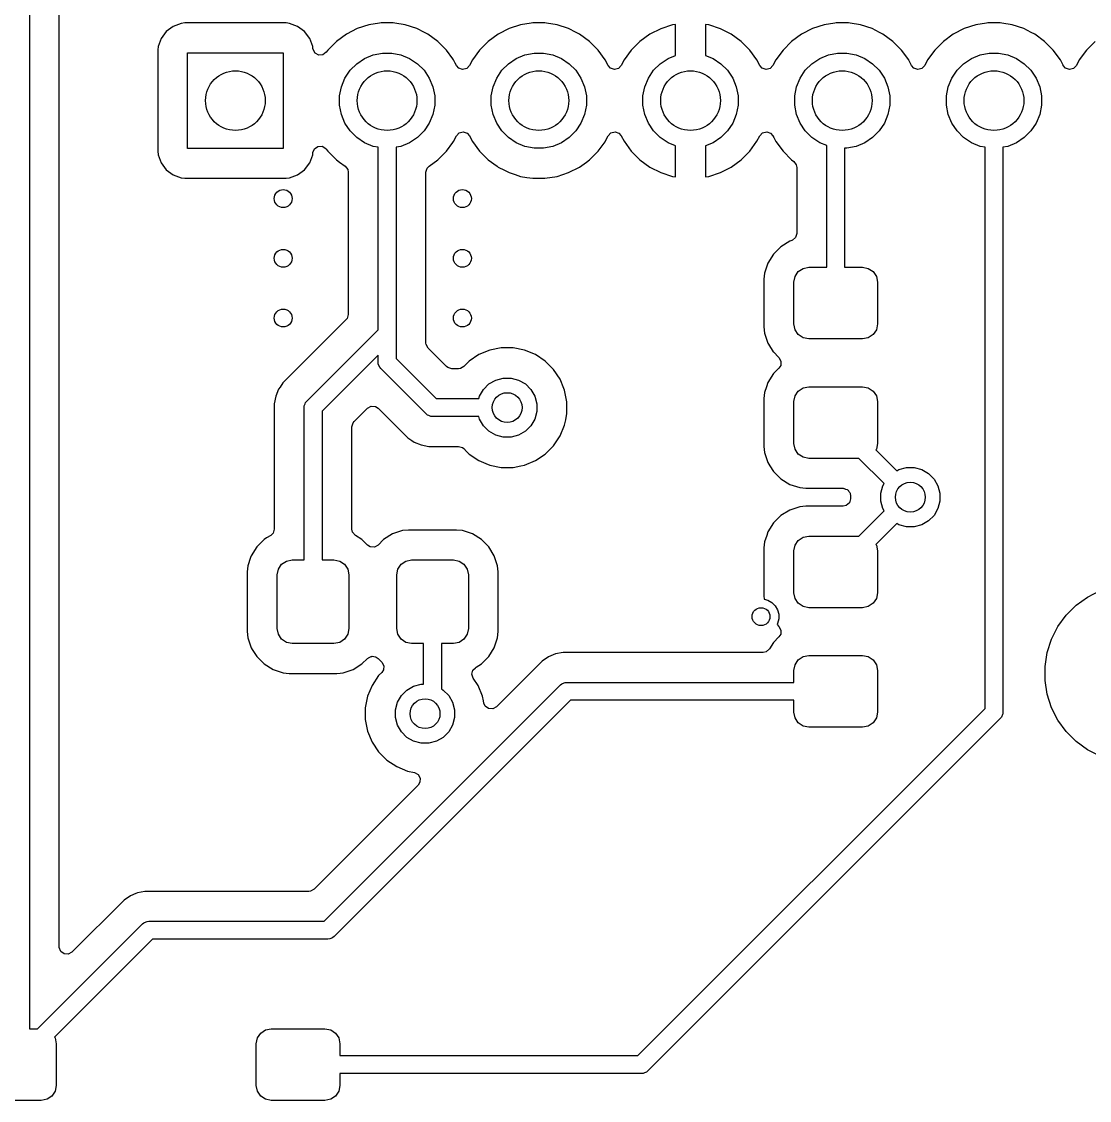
# Model space of a CAD drawing. Extents: x 103 to 241, y -131 to -73.
# Drawn here: x 187.62 to 205.5, y -111.6 to -93.54 of the extents above; entities that cross this region are included whole.
import ezdxf

# ---------------------------------------------------------------- set-up
doc = ezdxf.new("R2010")
doc.units = 0
doc.layers.add('BLACK', color=7, linetype='CONTINUOUS')

msp = doc.modelspace()

# ---------------------------------------------------------------- linework, layer by layer
at = {"layer": 'BLACK', "linetype": 'CONTINUOUS'}
for p, q in [((187.75, -88.103554), (187.75, -110.4)), ((188.2505, -109.030191), (188.2505, -92.662719)), ((190.292518, -93.565909), (190.157673, -93.616203)), ((190.352125, -93.559502), (190.292518, -93.565909)), ((190.352131, -93.559501), (190.352125, -93.559502)), ((192.047866, -93.559501), (190.352131, -93.559501)), ((192.047875, -93.559501), (192.047866, -93.559501)), ((192.047883, -93.559501), (192.047875, -93.559501)), ((192.047885, -93.559502), (192.047883, -93.559501)), ((192.107485, -93.565909), (192.047885, -93.559502)), ((192.24233, -93.616203), (192.107484, -93.565909)), ((192.107484, -93.565909), (192.107485, -93.565909)), ((193.613331, -93.563352), (193.435467, -93.591523)), ((193.63765, -93.559501), (193.613331, -93.563352)), ((193.842354, -93.559501), (193.63765, -93.559501)), ((193.869997, -93.563879), (193.842354, -93.559501)), ((194.044536, -93.591523), (193.869997, -93.563879)), ((196.15333, -93.563347), (195.975466, -93.591518)), ((196.177649, -93.559496), (196.15333, -93.563347)), ((196.382353, -93.559496), (196.177649, -93.559496)), ((196.409996, -93.563874), (196.382353, -93.559496)), ((196.584535, -93.591518), (196.409996, -93.563874)), ((201.233331, -93.563353), (201.055467, -93.591524)), ((201.25765, -93.559502), (201.233331, -93.563353)), ((201.462354, -93.559502), (201.25765, -93.559502)), ((201.489997, -93.56388), (201.462354, -93.559502)), ((201.664536, -93.591524), (201.489997, -93.56388)), ((203.773332, -93.563347), (203.595468, -93.591518)), ((203.797651, -93.559496), (203.773332, -93.563347)), ((204.002355, -93.559496), (203.797651, -93.559496)), ((204.029998, -93.563874), (204.002355, -93.559496)), ((204.204537, -93.591518), (204.029998, -93.563874)), ((190.042454, -93.702456), (189.956208, -93.817665)), ((190.042457, -93.702453), (190.042454, -93.702456)), ((190.157666, -93.616207), (190.042457, -93.702453)), ((190.157673, -93.616203), (190.157666, -93.616207)), ((192.242337, -93.616207), (192.24233, -93.616203)), ((192.357546, -93.702453), (192.242337, -93.616207)), ((192.357549, -93.702456), (192.357546, -93.702453)), ((192.443795, -93.817665), (192.357549, -93.702456)), ((193.058388, -93.747716), (192.892788, -93.868029)), ((193.240778, -93.654782), (193.058388, -93.747716)), ((193.435467, -93.591523), (193.240778, -93.654782)), ((194.239225, -93.654782), (194.044536, -93.591523)), ((194.364655, -93.718692), (194.239225, -93.654782)), ((194.421612, -93.747714), (194.364655, -93.718692)), ((194.421614, -93.747715), (194.421612, -93.747714)), ((194.421615, -93.747716), (194.421614, -93.747715)), ((194.587215, -93.868029), (194.421615, -93.747716)), ((195.598387, -93.747711), (195.432787, -93.868024)), ((195.780777, -93.654777), (195.598387, -93.747711)), ((195.975466, -93.591518), (195.780777, -93.654777)), ((196.779224, -93.654777), (196.584535, -93.591518)), ((196.904654, -93.718687), (196.779224, -93.654777)), ((196.961611, -93.747709), (196.904654, -93.718687)), ((196.961613, -93.74771), (196.961611, -93.747709)), ((196.961614, -93.747711), (196.961613, -93.74771)), ((197.127214, -93.868024), (196.961614, -93.747711)), ((198.138652, -93.748141), (197.973107, -93.868418)), ((198.320972, -93.655245), (198.138652, -93.748141)), ((198.515588, -93.59201), (198.320972, -93.655245)), ((198.570002, -93.583391), (198.515588, -93.59201)), ((198.570002, -94.10181), (198.570002, -93.583391)), ((199.124415, -93.59201), (199.070002, -93.583391)), ((199.070002, -93.583391), (199.070002, -94.10181)), ((199.319031, -93.655245), (199.124415, -93.59201)), ((199.501351, -93.748141), (199.319031, -93.655245)), ((199.666897, -93.868418), (199.501351, -93.748141)), ((200.678388, -93.747717), (200.512788, -93.86803)), ((200.860778, -93.654783), (200.678388, -93.747717)), ((201.055467, -93.591524), (200.860778, -93.654783)), ((201.859225, -93.654783), (201.664536, -93.591524)), ((201.984655, -93.718693), (201.859225, -93.654783)), ((202.041612, -93.747715), (201.984655, -93.718693)), ((202.041614, -93.747716), (202.041612, -93.747715)), ((202.041615, -93.747717), (202.041614, -93.747716)), ((202.207215, -93.86803), (202.041615, -93.747717)), ((203.218389, -93.747711), (203.052789, -93.868024)), ((203.400779, -93.654777), (203.218389, -93.747711)), ((203.595468, -93.591518), (203.400779, -93.654777)), ((204.399226, -93.654777), (204.204537, -93.591518)), ((204.524656, -93.718687), (204.399226, -93.654777)), ((204.581613, -93.747709), (204.524656, -93.718687)), ((204.581615, -93.74771), (204.581613, -93.747709)), ((204.581616, -93.747711), (204.581615, -93.74771)), ((204.747216, -93.868024), (204.581616, -93.747711)), ((189.956204, -93.817672), (189.90591, -93.952518)), ((189.956208, -93.817665), (189.956204, -93.817672)), ((192.443797, -93.817669), (192.443795, -93.817665)), ((192.443798, -93.81767), (192.443797, -93.817669)), ((192.494093, -93.952518), (192.443798, -93.81767)), ((192.892788, -93.868029), (192.748034, -94.012783)), ((194.731973, -94.012787), (194.587215, -93.868029)), ((195.432787, -93.868024), (195.288029, -94.012782)), ((197.271972, -94.012782), (197.127214, -93.868024)), ((197.973106, -93.868418), (197.828419, -94.013105)), ((197.973107, -93.868418), (197.973106, -93.868418)), ((199.811584, -94.013105), (199.666897, -93.868418)), ((200.512788, -93.86803), (200.36803, -94.012788)), ((202.351973, -94.012788), (202.207215, -93.86803)), ((203.052789, -93.868024), (202.908031, -94.012782)), ((204.891974, -94.012782), (204.747216, -93.868024)), ((205.592788, -93.868029), (205.44803, -94.012787)), ((189.899503, -94.012117), (189.899502, -94.012136)), ((189.899502, -94.012136), (189.899502, -95.707871)), ((189.90591, -93.952518), (189.899503, -94.012117)), ((190.400002, -95.660001), (190.400002, -94.060001)), ((190.400002, -94.060001), (192.000002, -94.060001)), ((192.000002, -94.060001), (192.000002, -95.660001)), ((192.497642, -93.985534), (192.494093, -93.952518)), ((192.498062, -93.989439), (192.497642, -93.985534)), ((192.500574, -94.00427), (192.498062, -93.989439)), ((192.534931, -94.065109), (192.500574, -94.00427)), ((192.596726, -94.097715), (192.534931, -94.065109)), ((192.66634, -94.091736), (192.596726, -94.097715)), ((192.72167, -94.049071), (192.66634, -94.091736)), ((192.748034, -94.012783), (192.72167, -94.049071)), ((193.362885, -94.154464), (193.507774, -94.094449)), ((193.507774, -94.094449), (193.661588, -94.063853)), ((193.661588, -94.063853), (193.818416, -94.063853)), ((193.818416, -94.063853), (193.97223, -94.094449)), ((193.97223, -94.094449), (194.117119, -94.154464)), ((194.838927, -94.16), (194.731973, -94.012787)), ((195.288029, -94.012782), (195.167713, -94.178385)), ((195.902884, -94.154459), (196.047773, -94.094444)), ((196.047773, -94.094444), (196.201587, -94.063848)), ((196.201587, -94.063848), (196.358415, -94.063848)), ((196.358415, -94.063848), (196.512229, -94.094444)), ((196.512229, -94.094444), (196.657118, -94.154459)), ((197.392287, -94.178384), (197.271972, -94.012782)), ((197.828419, -94.013106), (197.70814, -94.178654)), ((197.828419, -94.013105), (197.828419, -94.013106)), ((198.442885, -94.154464), (198.570002, -94.10181)), ((199.070002, -94.10181), (199.197119, -94.154464)), ((199.811584, -94.013106), (199.811584, -94.013105)), ((199.931861, -94.178651), (199.811584, -94.013106)), ((200.36803, -94.012788), (200.247717, -94.178388)), ((200.982885, -94.154465), (201.127774, -94.09445)), ((201.127774, -94.09445), (201.281588, -94.063854)), ((201.281588, -94.063854), (201.438416, -94.063854)), ((201.438416, -94.063854), (201.59223, -94.09445)), ((201.59223, -94.09445), (201.737119, -94.154465)), ((202.472288, -94.17839), (202.351973, -94.012788)), ((202.908031, -94.012782), (202.787716, -94.178384)), ((203.522886, -94.154459), (203.667775, -94.094444)), ((203.667775, -94.094444), (203.821589, -94.063848)), ((203.821589, -94.063848), (203.978417, -94.063848)), ((203.978417, -94.063848), (204.132231, -94.094444)), ((204.132231, -94.094444), (204.27712, -94.154459)), ((205.012287, -94.178381), (204.891974, -94.012782)), ((205.44803, -94.012787), (205.327715, -94.178389)), ((193.121594, -94.352486), (193.232487, -94.241593)), ((193.232487, -94.241593), (193.362885, -94.154464)), ((194.117119, -94.154464), (194.247517, -94.241593)), ((194.247517, -94.241593), (194.35841, -94.352486)), ((194.852289, -94.178391), (194.838927, -94.16)), ((194.879212, -94.231231), (194.852289, -94.178391)), ((194.899515, -94.271077), (194.879212, -94.231231)), ((194.938554, -94.31613), (194.899515, -94.271077)), ((195.120484, -94.271077), (195.07251, -94.321873)), ((195.167712, -94.178387), (195.120484, -94.271077)), ((195.167713, -94.178385), (195.167712, -94.178387)), ((195.661593, -94.352481), (195.772486, -94.241588)), ((195.772486, -94.241588), (195.902884, -94.154459)), ((196.657118, -94.154459), (196.787516, -94.241588)), ((196.787516, -94.241588), (196.898409, -94.352481)), ((197.392288, -94.178386), (197.392287, -94.178384)), ((197.439519, -94.271083), (197.392288, -94.178386)), ((197.439797, -94.271628), (197.439519, -94.271083)), ((197.478836, -94.316682), (197.439797, -94.271628)), ((197.660766, -94.27163), (197.612792, -94.322425)), ((197.70814, -94.178654), (197.660766, -94.27163)), ((198.201594, -94.352486), (198.312487, -94.241593)), ((198.312487, -94.241593), (198.442885, -94.154464)), ((199.197119, -94.154464), (199.327517, -94.241593)), ((199.327517, -94.241593), (199.43841, -94.352486)), ((199.979237, -94.271631), (199.931861, -94.178651)), ((200.018276, -94.316684), (199.979237, -94.271631)), ((200.200207, -94.271631), (200.152232, -94.322427)), ((200.247717, -94.178388), (200.200207, -94.271631)), ((200.741594, -94.352487), (200.852487, -94.241594)), ((200.852487, -94.241594), (200.982885, -94.154465)), ((201.737119, -94.154465), (201.867517, -94.241594)), ((201.867517, -94.241594), (201.97841, -94.352487)), ((202.474172, -94.182088), (202.472288, -94.17839)), ((202.519514, -94.271078), (202.474172, -94.182088)), ((202.519515, -94.271079), (202.519514, -94.271078)), ((202.558554, -94.316133), (202.519515, -94.271079)), ((202.740484, -94.271081), (202.692509, -94.321876)), ((202.787716, -94.178384), (202.740484, -94.271081)), ((203.281595, -94.352481), (203.392488, -94.241588)), ((203.392488, -94.241588), (203.522886, -94.154459)), ((204.27712, -94.154459), (204.407518, -94.241588)), ((204.407518, -94.241588), (204.518411, -94.352481)), ((205.012288, -94.178383), (205.012287, -94.178381)), ((205.01229, -94.178386), (205.012288, -94.178383)), ((205.05742, -94.26696), (205.01229, -94.178386)), ((205.059518, -94.271077), (205.05742, -94.26696)), ((205.098556, -94.31613), (205.059518, -94.271077)), ((205.280487, -94.271078), (205.232512, -94.321873)), ((205.327715, -94.178389), (205.280487, -94.271078)), ((193.034465, -94.482884), (193.121594, -94.352486)), ((194.35841, -94.352486), (194.445539, -94.482884)), ((195.004689, -94.338668), (194.938554, -94.31613)), ((195.07251, -94.321873), (195.004689, -94.338668)), ((195.574464, -94.482879), (195.661593, -94.352481)), ((196.898409, -94.352481), (196.985538, -94.482879)), ((197.54497, -94.33922), (197.478836, -94.316682)), ((197.612792, -94.322425), (197.54497, -94.33922)), ((198.114465, -94.482884), (198.201594, -94.352486)), ((199.43841, -94.352486), (199.525539, -94.482884)), ((200.084411, -94.339222), (200.018276, -94.316684)), ((200.152232, -94.322427), (200.084411, -94.339222)), ((200.654465, -94.482885), (200.741594, -94.352487)), ((201.97841, -94.352487), (202.065539, -94.482885)), ((202.624688, -94.338671), (202.558554, -94.316133)), ((202.692509, -94.321876), (202.624688, -94.338671)), ((203.194466, -94.482879), (203.281595, -94.352481)), ((204.518411, -94.352481), (204.60554, -94.482879)), ((205.164691, -94.338668), (205.098556, -94.31613)), ((205.232512, -94.321873), (205.164691, -94.338668)), ((192.943854, -94.781587), (192.97445, -94.627773)), ((192.97445, -94.627773), (193.034465, -94.482884)), ((194.445539, -94.482884), (194.505554, -94.627773)), ((194.505554, -94.627773), (194.53615, -94.781587)), ((195.483853, -94.781582), (195.514449, -94.627768)), ((195.514449, -94.627768), (195.574464, -94.482879)), ((196.985538, -94.482879), (197.045553, -94.627768)), ((197.045553, -94.627768), (197.076149, -94.781582)), ((198.023854, -94.781587), (198.05445, -94.627773)), ((198.05445, -94.627773), (198.114465, -94.482884)), ((199.525539, -94.482884), (199.585554, -94.627773)), ((199.585554, -94.627773), (199.61615, -94.781587)), ((200.563854, -94.781588), (200.59445, -94.627774)), ((200.59445, -94.627774), (200.654465, -94.482885)), ((202.065539, -94.482885), (202.125554, -94.627774)), ((202.125554, -94.627774), (202.15615, -94.781588)), ((203.103855, -94.781582), (203.134451, -94.627768)), ((203.134451, -94.627768), (203.194466, -94.482879)), ((204.60554, -94.482879), (204.665555, -94.627768)), ((204.665555, -94.627768), (204.696151, -94.781582)), ((192.943854, -94.938415), (192.943854, -94.781587)), ((194.53615, -94.781587), (194.53615, -94.938415)), ((195.483853, -94.93841), (195.483853, -94.781582)), ((197.076149, -94.781582), (197.076149, -94.93841)), ((198.023854, -94.938415), (198.023854, -94.781587)), ((199.61615, -94.781587), (199.61615, -94.938415)), ((200.563854, -94.938416), (200.563854, -94.781588)), ((202.15615, -94.781588), (202.15615, -94.938416)), ((203.103855, -94.93841), (203.103855, -94.781582)), ((204.696151, -94.781582), (204.696151, -94.93841)), ((192.97445, -95.092229), (192.943854, -94.938415)), ((194.53615, -94.938415), (194.505554, -95.092229)), ((195.514449, -95.092224), (195.483853, -94.93841)), ((197.076149, -94.93841), (197.045553, -95.092224)), ((198.05445, -95.092229), (198.023854, -94.938415)), ((199.61615, -94.938415), (199.585554, -95.092229)), ((200.59445, -95.09223), (200.563854, -94.938416)), ((202.15615, -94.938416), (202.125554, -95.09223)), ((203.134451, -95.092224), (203.103855, -94.93841)), ((204.696151, -94.93841), (204.665555, -95.092224)), ((193.034465, -95.237118), (192.97445, -95.092229)), ((194.505554, -95.092229), (194.445539, -95.237118)), ((195.574464, -95.237113), (195.514449, -95.092224)), ((197.045553, -95.092224), (196.985538, -95.237113)), ((198.114465, -95.237118), (198.05445, -95.092229)), ((199.585554, -95.092229), (199.525539, -95.237118)), ((200.654465, -95.237119), (200.59445, -95.09223)), ((202.125554, -95.09223), (202.065539, -95.237119)), ((203.194466, -95.237113), (203.134451, -95.092224)), ((204.665555, -95.092224), (204.60554, -95.237113)), ((193.121594, -95.367516), (193.034465, -95.237118)), ((193.232487, -95.478409), (193.121594, -95.367516)), ((194.35841, -95.367516), (194.247517, -95.478409)), ((194.445539, -95.237118), (194.35841, -95.367516)), ((195.661593, -95.367511), (195.574464, -95.237113)), ((195.772486, -95.478404), (195.661593, -95.367511)), ((196.898409, -95.367511), (196.787516, -95.478404)), ((196.985538, -95.237113), (196.898409, -95.367511)), ((198.201594, -95.367516), (198.114465, -95.237118)), ((198.312487, -95.478409), (198.201594, -95.367516)), ((199.43841, -95.367516), (199.327517, -95.478409)), ((199.525539, -95.237118), (199.43841, -95.367516)), ((200.741594, -95.367517), (200.654465, -95.237119)), ((200.852487, -95.47841), (200.741594, -95.367517)), ((201.97841, -95.367517), (201.867517, -95.47841)), ((202.065539, -95.237119), (201.97841, -95.367517)), ((203.281595, -95.367511), (203.194466, -95.237113)), ((203.392488, -95.478404), (203.281595, -95.367511)), ((204.518411, -95.367511), (204.407518, -95.478404)), ((204.60554, -95.237113), (204.518411, -95.367511)), ((193.362885, -95.565538), (193.232487, -95.478409)), ((194.247517, -95.478409), (194.117119, -95.565538)), ((194.839909, -95.558651), (194.852289, -95.541611)), ((194.852289, -95.541611), (194.899518, -95.448918)), ((194.899518, -95.448918), (194.947491, -95.398124)), ((194.947491, -95.398124), (195.015312, -95.381328)), ((195.015312, -95.381328), (195.081447, -95.403865)), ((195.081447, -95.403865), (195.120486, -95.448918)), ((195.120486, -95.448918), (195.167714, -95.541607)), ((195.167714, -95.541607), (195.288029, -95.707209)), ((195.902884, -95.565533), (195.772486, -95.478404)), ((196.787516, -95.478404), (196.657118, -95.565533)), ((197.271972, -95.707209), (197.388173, -95.54727)), ((197.388173, -95.54727), (197.392288, -95.541606)), ((197.392288, -95.541606), (197.439795, -95.448367)), ((197.439795, -95.448367), (197.487769, -95.397571)), ((197.487769, -95.397571), (197.55559, -95.380776)), ((197.55559, -95.380776), (197.621725, -95.403313)), ((197.621725, -95.403313), (197.660765, -95.448367)), ((197.660765, -95.448367), (197.708142, -95.54135)), ((197.708142, -95.54135), (197.828419, -95.706895)), ((198.442885, -95.565538), (198.312487, -95.478409)), ((199.327517, -95.478409), (199.197119, -95.565538)), ((199.811584, -95.706895), (199.931863, -95.541348)), ((199.931863, -95.541348), (199.979236, -95.448372)), ((199.979236, -95.448372), (200.02721, -95.397576)), ((200.02721, -95.397576), (200.09503, -95.38078)), ((200.09503, -95.38078), (200.161166, -95.403317)), ((200.161166, -95.403317), (200.200206, -95.448371)), ((200.200206, -95.448371), (200.215447, -95.478282)), ((200.215447, -95.478282), (200.247714, -95.541611)), ((200.247714, -95.541611), (200.247717, -95.541615)), ((200.247717, -95.541615), (200.36803, -95.707215)), ((200.982885, -95.565539), (200.852487, -95.47841)), ((201.867517, -95.47841), (201.737119, -95.565539)), ((203.522886, -95.565533), (203.392488, -95.478404)), ((204.407518, -95.478404), (204.27712, -95.565533)), ((189.899502, -95.707871), (189.899503, -95.707877)), ((189.899503, -95.707877), (189.90591, -95.767484)), ((192.000002, -95.660001), (190.400002, -95.660001)), ((192.494093, -95.767484), (192.498063, -95.730557)), ((192.498063, -95.730557), (192.524798, -95.666012)), ((192.524798, -95.666012), (192.58219, -95.626162)), ((192.58219, -95.626162), (192.652015, -95.623667)), ((192.652015, -95.623667), (192.712104, -95.659318)), ((192.712104, -95.659318), (192.721669, -95.67093)), ((192.721669, -95.67093), (192.748034, -95.707218)), ((192.748034, -95.707218), (192.892786, -95.85197)), ((193.507774, -95.625553), (193.362885, -95.565538)), ((193.590002, -95.641909), (193.507774, -95.625553)), ((193.590002, -98.697866), (193.590002, -95.641909)), ((193.97223, -95.625553), (193.890002, -95.641909)), ((193.890002, -95.641909), (193.890002, -98.759998)), ((194.117119, -95.565538), (193.97223, -95.625553)), ((194.587221, -95.851967), (194.731968, -95.70722)), ((194.731968, -95.70722), (194.731972, -95.707215)), ((194.731972, -95.707215), (194.731973, -95.707214)), ((194.731973, -95.707214), (194.839909, -95.558651)), ((195.288029, -95.707209), (195.432787, -95.851967)), ((196.047773, -95.625548), (195.902884, -95.565533)), ((196.201587, -95.656144), (196.047773, -95.625548)), ((196.358415, -95.656144), (196.201587, -95.656144)), ((196.512229, -95.625548), (196.358415, -95.656144)), ((196.657118, -95.565533), (196.512229, -95.625548)), ((197.12722, -95.851962), (197.271967, -95.707215)), ((197.271967, -95.707215), (197.271969, -95.707211)), ((197.271969, -95.707211), (197.271972, -95.707209)), ((197.828419, -95.706895), (197.828419, -95.706896)), ((197.828419, -95.706896), (197.973106, -95.851583)), ((198.570002, -95.618191), (198.442885, -95.565538)), ((198.570002, -96.136608), (198.570002, -95.618191)), ((199.197119, -95.565538), (199.070002, -95.618191)), ((199.070002, -95.618191), (199.070002, -96.136607)), ((199.666897, -95.851583), (199.811584, -95.706896)), ((199.811584, -95.706896), (199.811584, -95.706895)), ((200.36803, -95.707215), (200.512784, -95.851969)), ((201.1, -95.614049), (200.982885, -95.565539)), ((201.1, -97.65), (201.1, -95.614049)), ((201.438416, -95.65615), (201.4, -95.65615)), ((201.4, -95.65615), (201.4, -97.65)), ((201.59223, -95.625554), (201.438416, -95.65615)), ((201.737119, -95.565539), (201.59223, -95.625554)), ((203.667775, -95.625548), (203.522886, -95.565533)), ((203.750003, -95.641904), (203.667775, -95.625548)), ((203.750003, -105.037865), (203.750003, -95.641904)), ((204.132231, -95.625548), (204.050003, -95.641904)), ((204.050003, -95.641904), (204.050003, -105.099997)), ((204.27712, -95.565533), (204.132231, -95.625548)), ((189.90591, -95.767484), (189.956204, -95.902329)), ((189.956204, -95.902329), (189.956208, -95.902336)), ((189.956208, -95.902336), (190.042454, -96.017545)), ((192.357548, -96.017547), (192.443798, -95.902332)), ((192.443798, -95.902332), (192.494093, -95.767484)), ((192.892786, -95.85197), (192.943405, -95.888746)), ((192.943405, -95.888746), (193.038387, -95.957754)), ((194.441615, -95.957754), (194.587214, -95.851972)), ((194.587214, -95.851972), (194.587217, -95.85197)), ((194.587217, -95.851969), (194.587221, -95.851967)), ((194.587217, -95.85197), (194.587217, -95.851969)), ((195.432787, -95.851967), (195.580663, -95.959403)), ((196.961611, -95.972283), (197.076591, -95.888746)), ((197.076591, -95.888746), (197.127214, -95.851967)), ((197.127214, -95.851967), (197.127216, -95.851964)), ((197.127216, -95.851964), (197.12722, -95.851962)), ((197.973106, -95.851583), (198.138652, -95.97186)), ((199.501351, -95.97186), (199.666896, -95.851583)), ((199.666896, -95.851583), (199.666897, -95.851583)), ((200.512784, -95.851969), (200.51279, -95.851973)), ((200.51279, -95.851973), (200.548384, -95.877833)), ((200.548384, -95.877833), (200.59105, -95.933161)), ((190.042454, -96.017545), (190.042457, -96.017548)), ((190.042457, -96.017548), (190.157666, -96.103794)), ((192.242333, -96.103797), (192.357548, -96.017547)), ((193.038387, -95.957754), (193.081053, -96.013082)), ((193.081053, -96.013082), (193.089502, -96.058071)), ((193.089502, -96.058071), (193.089502, -98.439189)), ((194.390502, -96.058071), (194.410187, -95.991032)), ((194.390502, -98.919194), (194.390502, -96.058071)), ((194.410187, -95.991032), (194.441615, -95.957754)), ((195.580663, -95.959403), (195.598391, -95.972283)), ((195.598391, -95.972283), (195.705528, -96.026872)), ((195.705528, -96.026872), (195.780777, -96.065214)), ((195.780777, -96.065214), (195.780779, -96.065214)), ((195.780779, -96.065214), (195.780782, -96.065216)), ((195.780782, -96.065216), (195.885138, -96.099123)), ((196.584535, -96.128473), (196.77922, -96.065216)), ((196.77922, -96.065216), (196.961611, -95.972283)), ((198.138652, -95.97186), (198.32097, -96.064755)), ((198.32097, -96.064755), (198.51558, -96.127989)), ((199.124423, -96.127989), (199.319033, -96.064755)), ((199.319033, -96.064755), (199.501351, -95.97186)), ((200.59105, -95.933161), (200.5995, -95.978152)), ((200.5995, -95.978152), (200.5995, -97.086267)), ((190.157666, -96.103794), (190.157673, -96.103798)), ((190.157673, -96.103798), (190.292519, -96.154092)), ((190.292519, -96.154092), (190.292518, -96.154092)), ((190.292518, -96.154092), (190.299446, -96.154836)), ((190.299446, -96.154836), (190.352129, -96.160501)), ((190.352129, -96.160501), (192.047874, -96.1605)), ((192.047874, -96.1605), (192.107485, -96.154092)), ((192.107485, -96.154092), (192.242333, -96.103797)), ((195.885138, -96.099123), (195.975466, -96.128473)), ((195.975466, -96.128473), (196.076558, -96.144484)), ((196.076558, -96.144484), (196.177649, -96.160496)), ((196.177649, -96.160496), (196.17765, -96.160496)), ((196.17765, -96.160496), (196.382352, -96.160496)), ((196.382352, -96.160496), (196.382353, -96.160496)), ((196.382353, -96.160496), (196.584535, -96.128473)), ((198.51558, -96.127989), (198.570002, -96.136608)), ((199.070002, -96.136607), (199.124423, -96.127989)), ((200.579815, -97.153306), (200.527011, -97.199061)), ((200.5995, -97.086267), (200.579815, -97.153306)), ((200.331342, -97.307289), (200.207289, -97.431342)), ((200.480663, -97.215187), (200.331342, -97.307289)), ((200.480671, -97.215184), (200.480663, -97.215187)), ((200.514506, -97.203972), (200.480671, -97.215184)), ((200.527011, -97.199061), (200.514506, -97.203972)), ((200.207289, -97.431342), (200.115187, -97.580663)), ((200.092377, -97.6495), (200.060001, -97.747203)), ((200.115185, -97.580668), (200.092377, -97.6495)), ((200.115187, -97.580663), (200.115185, -97.580668)), ((200.56903, -97.804329), (200.623223, -97.723223)), ((200.623223, -97.723223), (200.704329, -97.66903)), ((200.704329, -97.66903), (200.8, -97.65)), ((200.8, -97.65), (201.1, -97.65)), ((201.4, -97.65), (201.7, -97.65)), ((201.7, -97.65), (201.795671, -97.66903)), ((201.795671, -97.66903), (201.876777, -97.723223)), ((201.876777, -97.723223), (201.93097, -97.804329)), ((200.06, -97.747204), (200.0495, -97.849983)), ((200.0495, -97.849983), (200.0495, -98.650001)), ((200.060001, -97.747204), (200.06, -97.747204)), ((200.060001, -97.747203), (200.060001, -97.747204)), ((200.55, -97.9), (200.56903, -97.804329)), ((200.55, -98.6), (200.55, -97.9)), ((201.93097, -97.804329), (201.95, -97.9)), ((201.95, -97.9), (201.95, -98.6)), ((193.089502, -98.439189), (193.069817, -98.506228)), ((193.053183, -98.52687), (191.994727, -99.585325)), ((193.069817, -98.506228), (193.053183, -98.52687)), ((200.56903, -98.695671), (200.55, -98.6)), ((201.95, -98.6), (201.93097, -98.695671)), ((192.393934, -99.893934), (193.590002, -98.697866)), ((193.890002, -98.759998), (193.890002, -99.17787)), ((200.0495, -98.650001), (200.049501, -98.650019)), ((200.049501, -98.650019), (200.06, -98.752796)), ((200.06, -98.752796), (200.060001, -98.752799)), ((200.060001, -98.752799), (200.115185, -98.919331)), ((200.623223, -98.776777), (200.56903, -98.695671)), ((200.704329, -98.83097), (200.623223, -98.776777)), ((201.876777, -98.776777), (201.795671, -98.83097)), ((201.93097, -98.695671), (201.876777, -98.776777)), ((194.393336, -98.945552), (194.390502, -98.919194)), ((194.426821, -99.006875), (194.393336, -98.945552)), ((200.115185, -98.919331), (200.115187, -98.919336)), ((200.115187, -98.919336), (200.127805, -98.939793)), ((200.127805, -98.939793), (200.204322, -99.063848)), ((200.8, -98.85), (200.704329, -98.83097)), ((201.7, -98.85), (200.8, -98.85)), ((201.795671, -98.83097), (201.7, -98.85)), ((193.590002, -99.12213), (192.65, -100.062132)), ((193.590002, -99.240002), (193.590002, -99.12213)), ((194.733127, -99.313181), (194.426821, -99.006875)), ((195.276079, -99.113371), (195.112219, -99.222859)), ((195.276092, -99.113364), (195.276079, -99.113371)), ((195.45816, -99.03795), (195.276092, -99.113364)), ((195.45817, -99.037947), (195.45816, -99.03795)), ((195.651457, -98.9995), (195.45817, -99.037947)), ((195.651459, -98.9995), (195.651457, -98.9995)), ((195.848541, -98.9995), (195.651459, -98.9995)), ((195.848543, -98.9995), (195.848541, -98.9995)), ((196.041829, -99.037947), (195.848543, -98.9995)), ((196.041839, -99.03795), (196.041829, -99.037947)), ((196.223907, -99.113364), (196.041839, -99.03795)), ((196.22392, -99.113371), (196.223907, -99.113364)), ((196.387781, -99.22286), (196.22392, -99.113371)), ((200.204322, -99.063848), (200.207289, -99.068657)), ((200.207289, -99.068657), (200.300951, -99.162319)), ((200.300951, -99.162319), (200.334436, -99.223642)), ((193.592884, -99.269266), (193.590002, -99.240002)), ((193.598368, -99.282504), (193.592884, -99.269266)), ((193.615281, -99.323337), (193.598368, -99.282504)), ((193.633936, -99.346068), (193.615281, -99.323337)), ((194.393934, -100.106066), (193.633936, -99.346068)), ((193.890002, -99.17787), (194.562132, -99.85)), ((194.753769, -99.329815), (194.733127, -99.313181)), ((194.820808, -99.3495), (194.753769, -99.329815)), ((194.960576, -99.346666), (194.934217, -99.3495)), ((194.962952, -99.345368), (194.960576, -99.346666)), ((194.969152, -99.344477), (194.962952, -99.345368)), ((194.994965, -99.327888), (194.969152, -99.344477)), ((195.021896, -99.313182), (194.994965, -99.327888)), ((195.085079, -99.25), (195.021896, -99.313182)), ((195.112219, -99.222859), (195.085079, -99.25)), ((196.387785, -99.222863), (196.387781, -99.22286)), ((196.527136, -99.362214), (196.387785, -99.222863)), ((200.300951, -99.337681), (200.207289, -99.431342)), ((200.329452, -99.293334), (200.300951, -99.337681)), ((200.334436, -99.223642), (200.329452, -99.293334)), ((194.934217, -99.3495), (194.820808, -99.3495)), ((195.558658, -99.53806), (195.684737, -99.504278)), ((195.684737, -99.504278), (195.815263, -99.504278)), ((195.815263, -99.504278), (195.941342, -99.53806)), ((196.527139, -99.362218), (196.527136, -99.362214)), ((196.636628, -99.526079), (196.527139, -99.362218)), ((196.636635, -99.526092), (196.636628, -99.526079)), ((196.701424, -99.682509), (196.636635, -99.526092)), ((200.207289, -99.431342), (200.115187, -99.580663)), ((191.923535, -99.691872), (191.874499, -99.810255)), ((191.946833, -99.657004), (191.923535, -99.691872)), ((191.994724, -99.585328), (191.946833, -99.657004)), ((191.994727, -99.585325), (191.994724, -99.585328)), ((195.28806, -99.808658), (195.353323, -99.695619)), ((195.353323, -99.695619), (195.445619, -99.603323)), ((195.445619, -99.603323), (195.558658, -99.53806)), ((195.941342, -99.53806), (196.054381, -99.603323)), ((196.054381, -99.603323), (196.146677, -99.695619)), ((196.146677, -99.695619), (196.21194, -99.808658)), ((196.712051, -99.708165), (196.701424, -99.682509)), ((196.712051, -99.708169), (196.712051, -99.708165)), ((196.712052, -99.70817), (196.712051, -99.708169)), ((196.7505, -99.901456), (196.712052, -99.70817)), ((200.091728, -99.651456), (200.060001, -99.747203)), ((200.115185, -99.580668), (200.091728, -99.651456)), ((200.115187, -99.580663), (200.115185, -99.580668)), ((200.623223, -99.723223), (200.704329, -99.66903)), ((200.704329, -99.66903), (200.8, -99.65)), ((200.8, -99.65), (201.7, -99.65)), ((201.7, -99.65), (201.795671, -99.66903)), ((201.795671, -99.66903), (201.876777, -99.723223)), ((191.874497, -99.810261), (191.8495, -99.935928)), ((191.874499, -99.810255), (191.874497, -99.810261)), ((194.562132, -99.85), (195.276983, -99.85)), ((195.276983, -99.85), (195.28806, -99.808658)), ((196.21194, -99.808658), (196.245722, -99.934737)), ((200.06, -99.747204), (200.0495, -99.849983)), ((200.0495, -99.849983), (200.0495, -100.650001)), ((200.060001, -99.747204), (200.06, -99.747204)), ((200.060001, -99.747203), (200.060001, -99.747204)), ((200.55, -99.9), (200.56903, -99.804329)), ((200.56903, -99.804329), (200.623223, -99.723223)), ((201.876777, -99.723223), (201.93097, -99.804329)), ((201.93097, -99.804329), (201.95, -99.9)), ((191.8495, -99.935928), (191.8495, -102.034362)), ((192.35, -100), (192.352882, -99.970736)), ((192.35, -102.55), (192.35, -100)), ((192.352882, -99.970736), (192.3673, -99.935928)), ((192.3673, -99.935928), (192.375279, -99.916665)), ((192.375279, -99.916665), (192.393934, -99.893934)), ((192.65, -100.062132), (192.65, -102.55)), ((193.282169, -100.137777), (193.41232, -100.007625)), ((193.41232, -100.007625), (193.473641, -99.974142)), ((193.473641, -99.974142), (193.543332, -99.979126)), ((193.543332, -99.979126), (193.58768, -100.007627)), ((193.58768, -100.007627), (194.085327, -100.505274)), ((196.245722, -100.065263), (196.21194, -100.191342)), ((196.245722, -99.934737), (196.245722, -100.065263)), ((196.7505, -100.098543), (196.7505, -99.901456)), ((200.55, -100.6), (200.55, -99.9)), ((201.95, -99.9), (201.95, -100.6)), ((193.170185, -100.253769), (193.186819, -100.233127)), ((193.186819, -100.233127), (193.282169, -100.137777)), ((194.416664, -100.124721), (194.393934, -100.106066)), ((194.439061, -100.133997), (194.416664, -100.124721)), ((194.470736, -100.147118), (194.439061, -100.133997)), ((194.5, -100.15), (194.470736, -100.147118)), ((195.276983, -100.15), (194.5, -100.15)), ((195.28806, -100.191342), (195.276983, -100.15)), ((195.353323, -100.304381), (195.28806, -100.191342)), ((196.21194, -100.191342), (196.146677, -100.304381)), ((196.712051, -100.291835), (196.729619, -100.203518)), ((196.729619, -100.203518), (196.7505, -100.098543)), ((193.1505, -100.320808), (193.170185, -100.253769)), ((193.1505, -102.034362), (193.1505, -100.320808)), ((195.445619, -100.396677), (195.353323, -100.304381)), ((195.558658, -100.46194), (195.445619, -100.396677)), ((196.054381, -100.396677), (195.941342, -100.46194)), ((196.146677, -100.304381), (196.054381, -100.396677)), ((196.636632, -100.473914), (196.712051, -100.291835)), ((194.085327, -100.505274), (194.08533, -100.505276)), ((194.08533, -100.505276), (194.151518, -100.549501)), ((194.151518, -100.549501), (194.191873, -100.576465)), ((194.191873, -100.576465), (194.310256, -100.625501)), ((195.684737, -100.495722), (195.558658, -100.46194)), ((195.815263, -100.495722), (195.684737, -100.495722)), ((195.941342, -100.46194), (195.815263, -100.495722)), ((196.527139, -100.637782), (196.636632, -100.473914)), ((200.56903, -100.695671), (200.55, -100.6)), ((201.95, -100.6), (201.93097, -100.695671)), ((194.310256, -100.625501), (194.31026, -100.625501)), ((194.31026, -100.625501), (194.310261, -100.625502)), ((194.310261, -100.625502), (194.435928, -100.6505)), ((194.435928, -100.6505), (194.435931, -100.6505)), ((194.435931, -100.6505), (194.934217, -100.6505)), ((194.934217, -100.6505), (195.001256, -100.670185)), ((195.001256, -100.670185), (195.021893, -100.686814)), ((195.021893, -100.686814), (195.068809, -100.73373)), ((195.068809, -100.73373), (195.112219, -100.77714)), ((195.112219, -100.77714), (195.276079, -100.886628)), ((196.223914, -100.886632), (196.387782, -100.777139)), ((196.387782, -100.777139), (196.527139, -100.637782)), ((200.0495, -100.650001), (200.049501, -100.650019)), ((200.049501, -100.650019), (200.06, -100.752796)), ((200.06, -100.752796), (200.060001, -100.752799)), ((200.060001, -100.752799), (200.115185, -100.919331)), ((200.623223, -100.776777), (200.56903, -100.695671)), ((200.704329, -100.83097), (200.623223, -100.776777)), ((201.93097, -100.695671), (201.92169, -100.709558)), ((201.92169, -100.709558), (202.271592, -101.05946)), ((195.276079, -100.886628), (195.276092, -100.886635)), ((195.276092, -100.886635), (195.395105, -100.935931)), ((195.395105, -100.935931), (195.458165, -100.962051)), ((195.458165, -100.962051), (195.458169, -100.962051)), ((195.458169, -100.962051), (195.45817, -100.962052)), ((195.45817, -100.962052), (195.651456, -101.0005)), ((195.848543, -101.0005), (195.978582, -100.974632)), ((195.978582, -100.974632), (196.041835, -100.962051)), ((196.041835, -100.962051), (196.223914, -100.886632)), ((200.115185, -100.919331), (200.115187, -100.919336)), ((200.115187, -100.919336), (200.150069, -100.975888)), ((200.8, -100.85), (200.704329, -100.83097)), ((201.637868, -100.85), (200.8, -100.85)), ((202.05946, -101.271592), (201.637868, -100.85)), ((195.651456, -101.0005), (195.651459, -101.0005)), ((195.651459, -101.0005), (195.848543, -101.0005)), ((200.150069, -100.975888), (200.207288, -101.068656)), ((200.207288, -101.068656), (200.331344, -101.192712)), ((202.271592, -101.05946), (202.308658, -101.03806)), ((202.308658, -101.03806), (202.434737, -101.004278)), ((202.434737, -101.004278), (202.565263, -101.004278)), ((202.565263, -101.004278), (202.691342, -101.03806)), ((202.691342, -101.03806), (202.804381, -101.103323)), ((202.804381, -101.103323), (202.896677, -101.195619)), ((200.331344, -101.192712), (200.480666, -101.284814)), ((200.480666, -101.284814), (200.647203, -101.339999)), ((202.004278, -101.434737), (202.03806, -101.308658)), ((202.03806, -101.308658), (202.05946, -101.271592)), ((202.896677, -101.195619), (202.96194, -101.308658)), ((202.96194, -101.308658), (202.995722, -101.434737)), ((200.647203, -101.339999), (200.749991, -101.3505)), ((200.749991, -101.3505), (201.3755, -101.350499)), ((201.3755, -101.350499), (201.384186, -101.353049)), ((201.384186, -101.353049), (201.393147, -101.351761)), ((201.393147, -101.351761), (201.417183, -101.362738)), ((201.417183, -101.362738), (201.442539, -101.370183)), ((201.442539, -101.370183), (201.448467, -101.377025)), ((201.448467, -101.377025), (201.456703, -101.380786)), ((201.456703, -101.380786), (201.470989, -101.403017)), ((201.470989, -101.403017), (201.488294, -101.422987)), ((201.488294, -101.422987), (201.490581, -101.433502)), ((201.490581, -101.433502), (201.494477, -101.439564)), ((201.494477, -101.439564), (201.4995, -101.474499)), ((201.4995, -101.474499), (201.4995, -101.5255)), ((202.004278, -101.565263), (202.004278, -101.434737)), ((202.995722, -101.434737), (202.995722, -101.565263)), ((200.6472, -101.660001), (200.480668, -101.715185)), ((200.647203, -101.66), (200.6472, -101.660001)), ((200.74998, -101.649501), (200.647203, -101.66)), ((200.749998, -101.6495), (200.74998, -101.649501)), ((201.3755, -101.6495), (200.749998, -101.6495)), ((201.427011, -101.638294), (201.3755, -101.6495)), ((201.479815, -101.592539), (201.427011, -101.638294)), ((201.4995, -101.5255), (201.479815, -101.592539)), ((202.03806, -101.691342), (202.004278, -101.565263)), ((202.05946, -101.728407), (202.03806, -101.691342)), ((202.96194, -101.691342), (202.896677, -101.804381)), ((202.995722, -101.565263), (202.96194, -101.691342)), ((200.331342, -101.807289), (200.207289, -101.931342)), ((200.480663, -101.715187), (200.331342, -101.807289)), ((200.480668, -101.715185), (200.480663, -101.715187)), ((201.637868, -102.15), (202.05946, -101.728407)), ((202.896677, -101.804381), (202.804381, -101.896677)), ((191.8495, -102.034362), (191.829815, -102.101401)), ((193.162679, -102.087953), (193.1505, -102.034362)), ((194.09998, -102.049501), (193.997203, -102.06)), ((194.099998, -102.0495), (194.09998, -102.049501)), ((194.90001, -102.0495), (194.099998, -102.0495)), ((195.002795, -102.06), (194.90001, -102.0495)), ((200.207289, -101.931342), (200.115187, -102.080663)), ((202.271592, -101.940539), (201.92169, -102.290441)), ((202.308658, -101.96194), (202.271592, -101.940539)), ((202.434737, -101.995722), (202.308658, -101.96194)), ((202.565263, -101.995722), (202.434737, -101.995722)), ((202.691342, -101.96194), (202.565263, -101.995722)), ((202.804381, -101.896677), (202.691342, -101.96194)), ((191.681342, -102.207289), (191.557289, -102.331342)), ((191.722288, -102.182033), (191.681342, -102.207289)), ((191.790598, -102.139899), (191.722288, -102.182033)), ((191.829815, -102.101401), (191.790598, -102.139899)), ((193.209402, -102.1399), (193.162679, -102.087953)), ((193.318656, -102.207288), (193.209402, -102.1399)), ((193.318657, -102.207289), (193.318656, -102.207288)), ((193.412319, -102.300951), (193.318657, -102.207289)), ((193.681342, -102.207289), (193.587681, -102.300951)), ((193.830663, -102.115187), (193.681342, -102.207289)), ((193.830668, -102.115185), (193.830663, -102.115187)), ((193.9972, -102.060001), (193.830668, -102.115185)), ((193.997203, -102.06), (193.9972, -102.060001)), ((195.002797, -102.060001), (195.002795, -102.06)), ((195.169334, -102.115186), (195.002797, -102.060001)), ((195.318656, -102.207288), (195.169334, -102.115186)), ((195.442712, -102.331344), (195.318656, -102.207288)), ((200.095557, -102.139901), (200.060001, -102.247203)), ((200.115185, -102.080668), (200.095557, -102.139901)), ((200.115187, -102.080663), (200.115185, -102.080668)), ((200.56903, -102.304329), (200.623223, -102.223223)), ((200.623223, -102.223223), (200.704329, -102.16903)), ((200.704329, -102.16903), (200.8, -102.15)), ((200.8, -102.15), (201.637868, -102.15)), ((191.557289, -102.331342), (191.465187, -102.480663)), ((193.456666, -102.329452), (193.412319, -102.300951)), ((193.526358, -102.334436), (193.456666, -102.329452)), ((193.587681, -102.300951), (193.526358, -102.334436)), ((195.534814, -102.480666), (195.442712, -102.331344)), ((200.06, -102.247204), (200.0495, -102.349983)), ((200.0495, -102.349983), (200.0495, -103.150001)), ((200.060001, -102.247204), (200.06, -102.247204)), ((200.060001, -102.247203), (200.060001, -102.247204)), ((200.55, -102.4), (200.56903, -102.304329)), ((200.55, -103.1), (200.55, -102.4)), ((201.92169, -102.290441), (201.93097, -102.304329)), ((201.93097, -102.304329), (201.95, -102.4)), ((201.95, -102.4), (201.95, -103.1)), ((191.455177, -102.51087), (191.410001, -102.647203)), ((191.465185, -102.480668), (191.455177, -102.51087)), ((191.465187, -102.480663), (191.465185, -102.480668)), ((191.973223, -102.623223), (192.054329, -102.56903)), ((192.054329, -102.56903), (192.15, -102.55)), ((192.15, -102.55), (192.35, -102.55)), ((192.65, -102.55), (192.85, -102.55)), ((192.85, -102.55), (192.945671, -102.56903)), ((192.945671, -102.56903), (193.026777, -102.623223)), ((193.973223, -102.623223), (194.054329, -102.56903)), ((194.054329, -102.56903), (194.15, -102.55)), ((194.15, -102.55), (194.85, -102.55)), ((194.85, -102.55), (194.945671, -102.56903)), ((194.945671, -102.56903), (195.026777, -102.623223)), ((195.589999, -102.647203), (195.534814, -102.480666)), ((191.41, -102.647204), (191.3995, -102.749983)), ((191.3995, -102.749983), (191.3995, -103.750001)), ((191.410001, -102.647204), (191.41, -102.647204)), ((191.410001, -102.647203), (191.410001, -102.647204)), ((191.9, -102.8), (191.91903, -102.704329)), ((191.91903, -102.704329), (191.973223, -102.623223)), ((193.026777, -102.623223), (193.08097, -102.704329)), ((193.08097, -102.704329), (193.1, -102.8)), ((193.9, -102.8), (193.91903, -102.704329)), ((193.91903, -102.704329), (193.973223, -102.623223)), ((195.026777, -102.623223), (195.08097, -102.704329)), ((195.08097, -102.704329), (195.1, -102.8)), ((195.600499, -102.749992), (195.589999, -102.647203)), ((195.6005, -103.750009), (195.600499, -102.749992)), ((191.9, -103.7), (191.9, -102.8)), ((193.1, -102.8), (193.1, -103.7)), ((193.9, -103.7), (193.9, -102.8)), ((195.1, -102.8), (195.1, -103.7)), ((200.56903, -103.195671), (200.55, -103.1)), ((201.95, -103.1), (201.93097, -103.195671)), ((205.466252, -103.17104), (205.675975, -103.064181)), ((200.0495, -103.150001), (200.049501, -103.150019)), ((200.049501, -103.150019), (200.055311, -103.206895)), ((200.055311, -103.206895), (200.114805, -103.222836)), ((200.114805, -103.222836), (200.182628, -103.261994)), ((200.182628, -103.261994), (200.238006, -103.317372)), ((200.238006, -103.317372), (200.277164, -103.385195)), ((200.623223, -103.276777), (200.56903, -103.195671)), ((200.704329, -103.33097), (200.623223, -103.276777)), ((201.876777, -103.276777), (201.795671, -103.33097)), ((201.93097, -103.195671), (201.876777, -103.276777)), ((205.109391, -103.475828), (205.275828, -103.309391)), ((205.275828, -103.309391), (205.466252, -103.17104)), ((200.277164, -103.385195), (200.297433, -103.460842)), ((200.297433, -103.460842), (200.297433, -103.539158)), ((200.8, -103.35), (200.704329, -103.33097)), ((201.7, -103.35), (200.8, -103.35)), ((201.795671, -103.33097), (201.7, -103.35)), ((204.97104, -103.666252), (205.109391, -103.475828)), ((200.277164, -103.614805), (200.268479, -103.629847)), ((200.268479, -103.629847), (200.300951, -103.662319)), ((200.297433, -103.539158), (200.277164, -103.614805)), ((200.300951, -103.662319), (200.334436, -103.723642)), ((204.864181, -103.875975), (204.97104, -103.666252)), ((191.3995, -103.750001), (191.399501, -103.750019)), ((191.399501, -103.750019), (191.41, -103.852796)), ((191.41, -103.852796), (191.410001, -103.852799)), ((191.410001, -103.852799), (191.465185, -104.019331)), ((191.91903, -103.795671), (191.9, -103.7)), ((191.973223, -103.876777), (191.91903, -103.795671)), ((193.08097, -103.795671), (193.026777, -103.876777)), ((193.1, -103.7), (193.08097, -103.795671)), ((193.91903, -103.795671), (193.9, -103.7)), ((193.973223, -103.876777), (193.91903, -103.795671)), ((195.08097, -103.795671), (195.026777, -103.876777)), ((195.1, -103.7), (195.08097, -103.795671)), ((195.534814, -104.019334), (195.589999, -103.852797)), ((195.589999, -103.852797), (195.6005, -103.750009)), ((200.300951, -103.837681), (200.207289, -103.931342)), ((200.329452, -103.793334), (200.300951, -103.837681)), ((200.334436, -103.723642), (200.329452, -103.793334)), ((191.465185, -104.019331), (191.465187, -104.019336)), ((191.465187, -104.019336), (191.482787, -104.04787)), ((192.054329, -103.93097), (191.973223, -103.876777)), ((192.15, -103.95), (192.054329, -103.93097)), ((192.85, -103.95), (192.15, -103.95)), ((192.945671, -103.93097), (192.85, -103.95)), ((193.026777, -103.876777), (192.945671, -103.93097)), ((194.054329, -103.93097), (193.973223, -103.876777)), ((194.15, -103.95), (194.054329, -103.93097)), ((194.35, -103.95), (194.15, -103.95)), ((194.35, -104.629278), (194.35, -103.95)), ((194.85, -103.95), (194.65, -103.95)), ((194.65, -103.95), (194.65, -104.711359)), ((194.945671, -103.93097), (194.85, -103.95)), ((195.026777, -103.876777), (194.945671, -103.93097)), ((195.442712, -104.168656), (195.534814, -104.019334)), ((200.139901, -104.040597), (200.087953, -104.087321)), ((200.139911, -104.040581), (200.139901, -104.040597)), ((200.207288, -103.931344), (200.139911, -104.040581)), ((200.207289, -103.931342), (200.207288, -103.931344)), ((204.791445, -104.099832), (204.864181, -103.875975)), ((191.482787, -104.04787), (191.557288, -104.168656)), ((191.557288, -104.168656), (191.681344, -104.292712)), ((193.318656, -104.292712), (193.412319, -104.199049)), ((193.412319, -104.199049), (193.420264, -104.19471)), ((193.420264, -104.19471), (193.42569, -104.187463)), ((193.42569, -104.187463), (193.450449, -104.178228)), ((193.450449, -104.178228), (193.473642, -104.165564)), ((193.473642, -104.165564), (193.482671, -104.166209)), ((193.482671, -104.166209), (193.491154, -104.163046)), ((193.491154, -104.163046), (193.516974, -104.168662)), ((193.516974, -104.168662), (193.543334, -104.170548)), ((193.543334, -104.170548), (193.552387, -104.176366)), ((193.552387, -104.176366), (193.559427, -104.177898)), ((193.559427, -104.177898), (193.587681, -104.199049)), ((193.587681, -104.199049), (193.649174, -104.260542)), ((195.318656, -104.292712), (195.442712, -104.168656)), ((196.44187, -104.173535), (196.335331, -104.244722)), ((196.560255, -104.124499), (196.44187, -104.173535)), ((196.560261, -104.124497), (196.560255, -104.124499)), ((196.685929, -104.0995), (196.560261, -104.124497)), ((200.034362, -104.0995), (196.685929, -104.0995)), ((200.087953, -104.087321), (200.034362, -104.0995)), ((200.56903, -104.304329), (200.623223, -104.223223)), ((200.623223, -104.223223), (200.704329, -104.16903)), ((200.704329, -104.16903), (200.8, -104.15)), ((200.8, -104.15), (201.7, -104.15)), ((201.7, -104.15), (201.795671, -104.16903)), ((201.795671, -104.16903), (201.876777, -104.223223)), ((201.876777, -104.223223), (201.93097, -104.304329)), ((204.754624, -104.332311), (204.791445, -104.099832)), ((191.681344, -104.292712), (191.830666, -104.384814)), ((191.830666, -104.384814), (191.997203, -104.439999)), ((193.002797, -104.439999), (193.169334, -104.384814)), ((193.169334, -104.384814), (193.318656, -104.292712)), ((193.649174, -104.260542), (193.682659, -104.321865)), ((193.677675, -104.391557), (193.649174, -104.435904)), ((193.682659, -104.321865), (193.677675, -104.391557)), ((195.159268, -104.462455), (195.177752, -104.395075)), ((195.177752, -104.395075), (195.218152, -104.354703)), ((195.218152, -104.354703), (195.229245, -104.347861)), ((195.229245, -104.347861), (195.318656, -104.292712)), ((196.335324, -104.244728), (195.569087, -105.010966)), ((196.335331, -104.244722), (196.335324, -104.244728)), ((200.55, -104.4), (200.56903, -104.304329)), ((200.55, -104.6), (200.55, -104.4)), ((201.93097, -104.304329), (201.95, -104.4)), ((201.95, -104.4), (201.95, -105.1)), ((204.754624, -104.567689), (204.754624, -104.332311)), ((191.997203, -104.439999), (192.099991, -104.4505)), ((192.099991, -104.4505), (192.900008, -104.450499)), ((192.900008, -104.450499), (192.900016, -104.450498)), ((192.900016, -104.450498), (192.900019, -104.450498)), ((192.900019, -104.450498), (192.956302, -104.444748)), ((192.956302, -104.444748), (193.002797, -104.439999)), ((193.59786, -104.487218), (193.488371, -104.651079)), ((193.597863, -104.487214), (193.59786, -104.487218)), ((193.649174, -104.435904), (193.597863, -104.487214)), ((195.180146, -104.529133), (195.159268, -104.462455)), ((195.261628, -104.651079), (195.180146, -104.529133)), ((204.791445, -104.800168), (204.754624, -104.567689)), ((192.687868, -108.6), (196.643934, -104.643934)), ((193.488364, -104.651092), (193.41295, -104.83316)), ((193.488371, -104.651079), (193.488364, -104.651092)), ((193.978323, -104.820619), (194.070619, -104.728323)), ((194.070619, -104.728323), (194.183658, -104.66306)), ((194.183658, -104.66306), (194.309737, -104.629278)), ((194.309737, -104.629278), (194.35, -104.629278)), ((194.65, -104.711359), (194.679381, -104.728323)), ((194.679381, -104.728323), (194.771677, -104.820619)), ((195.261635, -104.651092), (195.261628, -104.651079)), ((195.33628, -104.831304), (195.261635, -104.651092)), ((196.643934, -104.643934), (196.666664, -104.625279)), ((196.666664, -104.625279), (196.704899, -104.609442)), ((196.704899, -104.609442), (196.720736, -104.602882)), ((196.720736, -104.602882), (196.75, -104.6)), ((196.75, -104.6), (200.55, -104.6)), ((196.812132, -104.9), (192.856066, -108.856066)), ((193.412947, -104.83317), (193.3745, -105.026456)), ((193.41295, -104.83316), (193.412947, -104.83317)), ((193.879278, -105.059737), (193.91306, -104.933658)), ((193.91306, -104.933658), (193.978323, -104.820619)), ((194.771677, -104.820619), (194.83694, -104.933658)), ((194.83694, -104.933658), (194.870722, -105.059737)), ((195.337051, -104.833165), (195.33628, -104.831304)), ((195.352335, -104.910001), (195.337051, -104.833165)), ((195.359789, -104.947476), (195.352335, -104.910001)), ((195.382139, -104.997595), (195.359789, -104.947476)), ((200.55, -104.9), (196.812132, -104.9)), ((200.55, -105.1), (200.55, -104.9)), ((204.864181, -105.024025), (204.791445, -104.800168)), ((193.3745, -105.026456), (193.3745, -105.026459)), ((193.3745, -105.026459), (193.3745, -105.223541)), ((193.879278, -105.190263), (193.879278, -105.059737)), ((194.870722, -105.059737), (194.870722, -105.190263)), ((195.438072, -105.039467), (195.382139, -104.997595)), ((195.507764, -105.044451), (195.438072, -105.039467)), ((195.569087, -105.010966), (195.507764, -105.044451)), ((197.937868, -110.85), (203.750003, -105.037865)), ((200.56903, -105.195671), (200.55, -105.1)), ((201.95, -105.1), (201.93097, -105.195671)), ((204.047121, -105.129261), (204.043277, -105.138541)), ((204.050003, -105.099997), (204.047121, -105.129261)), ((204.97104, -105.233748), (204.864181, -105.024025)), ((193.3745, -105.223543), (193.374499, -105.223543)), ((193.374499, -105.223543), (193.412947, -105.416829)), ((193.3745, -105.223541), (193.3745, -105.223543)), ((193.91306, -105.316342), (193.879278, -105.190263)), ((194.870722, -105.190263), (194.83694, -105.316342)), ((204.006069, -105.206063), (198.106066, -111.106066)), ((200.623223, -105.276777), (200.56903, -105.195671)), ((200.704329, -105.33097), (200.623223, -105.276777)), ((201.876777, -105.276777), (201.795671, -105.33097)), ((201.93097, -105.195671), (201.876777, -105.276777)), ((204.024724, -105.183333), (204.006069, -105.206063)), ((204.043277, -105.138541), (204.024724, -105.183333)), ((205.109391, -105.424172), (204.97104, -105.233748)), ((193.412947, -105.416829), (193.41295, -105.416839)), ((193.41295, -105.416839), (193.488364, -105.598907)), ((193.978323, -105.429381), (193.91306, -105.316342)), ((194.070619, -105.521677), (193.978323, -105.429381)), ((194.771677, -105.429381), (194.679381, -105.521677)), ((194.83694, -105.316342), (194.771677, -105.429381)), ((200.8, -105.35), (200.704329, -105.33097)), ((201.7, -105.35), (200.8, -105.35)), ((201.795671, -105.33097), (201.7, -105.35)), ((205.275828, -105.590609), (205.109391, -105.424172)), ((193.488364, -105.598907), (193.488371, -105.59892)), ((193.488371, -105.59892), (193.59786, -105.762781)), ((194.183658, -105.58694), (194.070619, -105.521677)), ((194.309737, -105.620722), (194.183658, -105.58694)), ((194.440263, -105.620722), (194.309737, -105.620722)), ((194.566342, -105.58694), (194.440263, -105.620722)), ((194.679381, -105.521677), (194.566342, -105.58694)), ((205.466252, -105.72896), (205.275828, -105.590609)), ((193.59786, -105.762781), (193.597863, -105.762785)), ((193.597863, -105.762785), (193.737214, -105.902136)), ((205.675975, -105.835819), (205.466252, -105.72896)), ((193.737214, -105.902136), (193.737218, -105.902139)), ((193.737218, -105.902139), (193.901079, -106.011628)), ((193.901079, -106.011628), (193.901092, -106.011635)), ((193.901092, -106.011635), (194.08316, -106.087049)), ((194.08316, -106.087049), (194.083165, -106.087051)), ((194.083165, -106.087051), (194.197476, -106.109789)), ((194.197476, -106.109789), (194.259387, -106.142173)), ((194.259387, -106.142173), (194.293961, -106.202889)), ((194.293961, -106.202889), (194.290222, -106.272659)), ((194.260966, -106.319087), (192.516873, -108.063181)), ((194.290222, -106.272659), (194.260966, -106.319087)), ((189.441863, -108.17354), (189.335332, -108.244721)), ((189.441881, -108.17353), (189.441863, -108.17354)), ((189.534049, -108.135354), (189.441881, -108.17353)), ((189.53405, -108.135354), (189.534049, -108.135354)), ((189.560255, -108.124499), (189.53405, -108.135354)), ((189.560261, -108.124497), (189.560255, -108.124499)), ((189.685929, -108.0995), (189.560261, -108.124497)), ((192.429192, -108.0995), (189.685929, -108.0995)), ((192.45555, -108.096666), (192.429192, -108.0995)), ((192.516873, -108.063181), (192.45555, -108.096666)), ((189.335325, -108.244727), (188.462181, -109.117872)), ((189.335332, -108.244721), (189.335325, -108.244727)), ((187.887868, -110.4), (189.643934, -108.643934)), ((189.643934, -108.643934), (189.666665, -108.625279)), ((189.666665, -108.625279), (189.704477, -108.609617)), ((189.704477, -108.609617), (189.720736, -108.602882)), ((189.720736, -108.602882), (189.75, -108.6)), ((189.75, -108.6), (192.687868, -108.6)), ((189.812132, -108.9), (188.17169, -110.540441)), ((192.75, -108.9), (189.812132, -108.9)), ((192.779264, -108.897118), (192.75, -108.9)), ((192.812536, -108.883336), (192.779264, -108.897118)), ((192.833335, -108.874721), (192.812536, -108.883336)), ((192.856066, -108.856066), (192.833335, -108.874721)), ((188.250816, -109.039037), (188.2505, -109.030191)), ((188.275233, -109.104501), (188.250816, -109.039037)), ((188.331166, -109.146373), (188.275233, -109.104501)), ((188.400858, -109.151357), (188.331166, -109.146373)), ((188.462181, -109.117872), (188.400858, -109.151357)), ((187.75, -110.4), (187.887868, -110.4)), ((188.17169, -110.540441), (188.18097, -110.554329)), ((191.56903, -110.554329), (191.623223, -110.473223)), ((191.623223, -110.473223), (191.704329, -110.41903)), ((191.704329, -110.41903), (191.8, -110.4)), ((191.8, -110.4), (192.7, -110.4)), ((192.7, -110.4), (192.795671, -110.41903)), ((192.795671, -110.41903), (192.876777, -110.473223)), ((192.876777, -110.473223), (192.93097, -110.554329)), ((188.18097, -110.554329), (188.2, -110.65)), ((188.2, -110.65), (188.2, -111.35)), ((191.55, -110.65), (191.56903, -110.554329)), ((191.55, -111.35), (191.55, -110.65)), ((192.93097, -110.554329), (192.95, -110.65)), ((192.95, -110.65), (192.95, -110.85)), ((192.95, -110.85), (197.937868, -110.85)), ((198, -111.15), (192.95, -111.15)), ((192.95, -111.15), (192.95, -111.35)), ((198.029264, -111.147118), (198, -111.15)), ((198.051805, -111.137781), (198.029264, -111.147118)), ((198.083335, -111.124721), (198.051805, -111.137781)), ((198.106066, -111.106066), (198.083335, -111.124721)), ((188.18097, -111.445671), (188.126777, -111.526777)), ((188.2, -111.35), (188.18097, -111.445671)), ((191.56903, -111.445671), (191.55, -111.35)), ((191.623223, -111.526777), (191.56903, -111.445671)), ((192.93097, -111.445671), (192.876777, -111.526777)), ((192.95, -111.35), (192.93097, -111.445671)), ((187.95, -111.6), (187.05, -111.6)), ((188.045671, -111.58097), (187.95, -111.6)), ((188.126777, -111.526777), (188.045671, -111.58097)), ((191.704329, -111.58097), (191.623223, -111.526777)), ((191.8, -111.6), (191.704329, -111.58097)), ((192.7, -111.6), (191.8, -111.6)), ((192.795671, -111.58097), (192.7, -111.6)), ((192.876777, -111.526777), (192.795671, -111.58097))]:
    msp.add_line(p, q, dxfattribs=at)
at = {"layer": 'BLACK'}
for centre, radius in [((191.200002, -94.860001), 0.5), ((193.740002, -94.860001), 0.5), ((196.280001, -94.859996), 0.5), ((198.820002, -94.860001), 0.5), ((201.360002, -94.860002), 0.5), ((203.900003, -94.859996), 0.5), ((192, -96.5), 0.15), ((195, -96.5), 0.15), ((192, -97.5), 0.15), ((195, -97.5), 0.15), ((192, -98.5), 0.15), ((195, -98.5), 0.15), ((195.75, -100), 0.25), ((202.5, -101.5), 0.25), ((200, -103.5), 0.15), ((194.375, -105.125), 0.25)]:
    msp.add_circle(centre, radius, dxfattribs=at)

doc.saveas('drawing.dxf')
